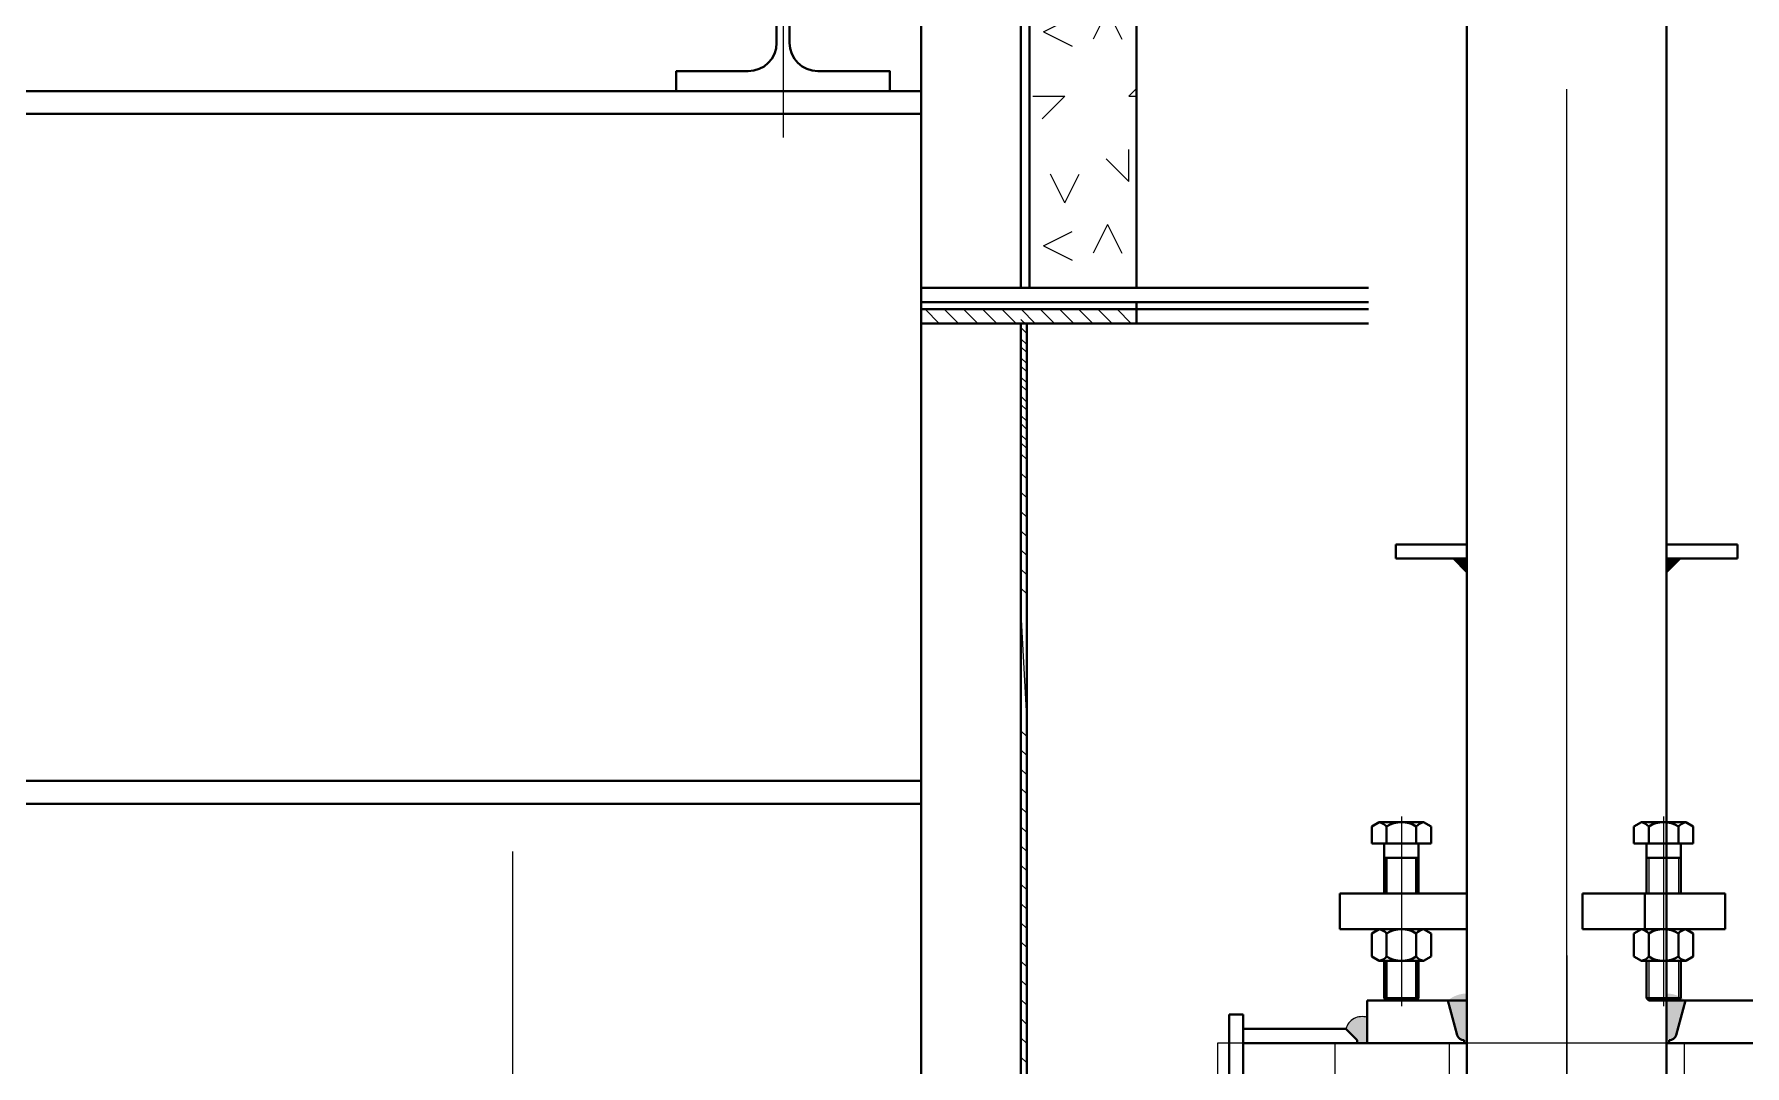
# Model space of a CAD drawing. Header units: millimetres. Extents: x 52110 to 400893, y -153728 to 31997.
# Drawn here: x 180162 to 181362, y -21680 to -20956 of the extents above; entities that cross this region are included whole.
import ezdxf

# ---------------------------------------------------------------- set-up
doc = ezdxf.new("R2010")
doc.units = ezdxf.units.MM
doc.header["$LTSCALE"] = 500
for name, pattern in [('CENTER', [2, 1.25, -0.25, 0.25, -0.25]), ('DASHED', [0.75, 0.5, -0.25]), ('DASHED2', [0.375, 0.25, -0.125]), ('HIDDEN', [0.375, 0.25, -0.125]), ('PHANTOM2', [1.25, 0.625, -0.125, 0.125, -0.125, 0.125, -0.125])]:
    doc.linetypes.add(name, pattern=pattern)
for name, color, linetype, lineweight in [('2D', 4, 'PHANTOM2', 20), ('POU', 4, 'Continuous', 20), ('SHI', 7, 'Continuous', 40), ('WEN', 3, 'Continuous', 20), ('XI', 2, 'Continuous', 20), ('XU', 6, 'DASHED2', 20), ('ZHONG', 1, 'CENTER', 20)]:
    doc.layers.add(name, color=color, linetype=linetype, lineweight=lineweight)
doc.layers.add('HAN', color=9, linetype='Continuous')

# ---------------------------------------------------------------- blocks, each defined once
blk = doc.blocks.new('sl')
at = {"layer": 'WEN'}
for points in [[(226813.7216562965, 76452.70173559511), (226823.7216562965, 76442.70173559511), (226823.7216562965, 76452.70173559505)], [(226973.7216562967, 76452.70173559511), (226963.7216562967, 76442.70173559511), (226963.7216562967, 76452.70173559505)], [(226810.3824579767, 76142.70173559953), (226816.8920411732, 76118.40764037402, 0.3394542588641972), (226821.7216703047, 76114.70173559953), (226821.7216703047, 76112.70173559959), (226823.7216703047, 76112.70173559959), (226823.7216703046, 76147.5891139917, 0.169566396676881)], [(226977.0608826329, 76142.70173559953), (226970.5512994364, 76118.40764037402, -0.3394542588641972), (226965.721670305, 76114.70173559953), (226965.7216703049, 76112.70173559959), (226963.721670305, 76112.70173559959), (226963.721670305, 76147.5891139917, -0.169566396676881)], [(226753.7216703039, 76130.75664217309, 0.4257764996662449), (226738.7216703039, 76122.70173639669), (226746.7216703039, 76114.70173639669), (226746.7216703039, 76112.70173639675), (226753.7216703039, 76112.70173639675)]]:
    blk.add_hatch(color=256, dxfattribs=at).paths.add_polyline_path(points)
at = {"layer": 'HAN'}
for p, q in [((226951.3216843131, 76242.7017518262), (226951.321684313, 76217.70175182626)), ((226972.1216843131, 76242.7017518262), (226972.1216843131, 76217.70175182626)), ((226951.321684313, 76170.40175182621), (226951.3216843131, 76142.7017518262)), ((226972.1216843131, 76170.40175182621), (226972.1216843131, 76142.7017518262))]:
    blk.add_line(p, q, dxfattribs=at)
at = {"layer": 'SHI'}
for p, q in [((226823.721670305, 79215.5796435598), (226823.7216703049, 76192.70175182632)), ((226963.7216703049, 79215.57964355974), (226963.7216703049, 76217.70175182637)), ((226773.7216562965, 76462.70173559505), (226823.7216562965, 76462.70173559511)), ((226773.7216562965, 76452.70173559505), (226773.7216562965, 76462.70173559505)), ((227013.7216562966, 76462.70173559517), (226963.7216562966, 76462.70173559511)), ((227013.7216562966, 76452.70173559511), (227013.7216562966, 76462.70173559511)), ((226773.7216562965, 76452.70173559505), (226823.7216562965, 76452.70173559511)), ((227013.7216562966, 76452.70173559511), (226963.7216562966, 76452.70173559511)), ((226762.1332130369, 76267.70175182614), (226756.9370606141, 76264.70175182614)), ((226756.9370606141, 76264.70175182614), (226756.9370606141, 76252.70175182614)), ((226793.3101275731, 76267.70175182614), (226762.1332130369, 76267.70175182614)), ((226767.3293654596, 76264.70175182614), (226767.3293654596, 76252.70175182614)), ((226788.1139751504, 76264.70175182614), (226788.1139751504, 76252.70175182614)), ((226793.3101275731, 76267.70175182614), (226798.5062799958, 76264.70175182614)), ((226798.5062799958, 76264.70175182614), (226798.5062799958, 76252.70175182614)), ((226946.133227045, 76267.7017518262), (226940.9370746223, 76264.7017518262)), ((226940.9370746223, 76264.7017518262), (226940.9370746223, 76252.7017518262)), ((226946.133227045, 76267.7017518262), (226977.3101415812, 76267.7017518262)), ((226951.3293794677, 76264.7017518262), (226951.3293794677, 76252.7017518262)), ((226972.1139891585, 76264.7017518262), (226972.1139891585, 76252.7017518262)), ((226977.3101415812, 76267.7017518262), (226982.5062940039, 76264.7017518262)), ((226982.5062940039, 76264.7017518262), (226982.5062940039, 76252.7017518262)), ((226798.5062799958, 76252.70175182614), (226756.9370606141, 76252.70175182614)), ((226765.721670305, 76252.70175182614), (226765.721670305, 76217.70175182614)), ((226789.721670305, 76252.70175182614), (226789.721670305, 76217.70175182614)), ((226940.9370746223, 76252.7017518262), (226982.5062940039, 76252.7017518262)), ((226949.7216843131, 76252.7017518262), (226949.7216843131, 76217.7017518262)), ((226973.7216843131, 76252.7017518262), (226973.7216843131, 76217.7017518262)), ((226789.721670305, 76242.70175182614), (226765.721670305, 76242.70175182614)), ((226767.321670305, 76242.70175182614), (226767.321670305, 76217.7017518262)), ((226788.121670305, 76242.70175182614), (226788.121670305, 76217.7017518262)), ((226949.7216843131, 76242.7017518262), (226973.7216843131, 76242.7017518262)), ((226734.575844682, 76192.70175182614), (226734.575844682, 76217.70175182614)), ((226823.7216703049, 76217.70175182614), (226734.575844682, 76217.70175182614)), ((226823.7216703049, 76217.70175182614), (226823.7216703048, 76112.70173559953)), ((226904.8525729845, 76217.7017518262), (227004.867509936, 76217.7017518262)), ((226904.8525729846, 76192.7017518262), (226904.8525729846, 76217.7017518262)), ((226948.57585869, 76192.7017518262), (226948.57585869, 76217.7017518262)), ((226963.7216843131, 76217.7017518262), (226963.7216843132, 74796.70173559953)), ((227004.867509936, 76192.7017518262), (227004.867509936, 76217.7017518262)), ((226823.7216703049, 76192.70175182614), (226734.575844682, 76192.70175182614)), ((226762.1332130369, 76192.70175182614), (226756.9370606141, 76189.70175182614)), ((226756.9370606141, 76189.70175182614), (226756.9370606141, 76173.40175182615)), ((226793.3101275731, 76192.70175182614), (226762.1332130369, 76192.70175182614)), ((226767.3293654596, 76189.70175182614), (226767.3293654596, 76173.40175182615)), ((226788.1139751504, 76189.70175182614), (226788.1139751504, 76173.40175182615)), ((226793.3101275731, 76192.70175182614), (226798.5062799958, 76189.70175182614)), ((226798.5062799958, 76189.70175182614), (226798.5062799958, 76173.40175182615)), ((226823.7216843131, 76192.70175182614), (226823.7216843131, 76112.70173559953)), ((226904.8525729845, 76192.7017518262), (227004.867509936, 76192.7017518262)), ((226946.133227045, 76192.7017518262), (226940.9370746223, 76189.7017518262)), ((226940.9370746223, 76189.7017518262), (226940.9370746223, 76173.40175182621)), ((226946.133227045, 76192.7017518262), (226977.3101415812, 76192.7017518262)), ((226951.3293794677, 76189.7017518262), (226951.3293794677, 76173.40175182621)), ((226972.1139891585, 76189.7017518262), (226972.1139891585, 76173.40175182621)), ((226977.3101415812, 76192.7017518262), (226982.5062940039, 76189.7017518262)), ((226982.5062940039, 76189.7017518262), (226982.5062940039, 76173.40175182621)), ((226762.1332130369, 76170.40175182615), (226756.9370606141, 76173.40175182615)), ((226793.3101275731, 76170.40175182615), (226762.1332130369, 76170.40175182615)), ((226765.721670305, 76170.40175182615), (226765.721670305, 76144.30175182618)), ((226767.321670305, 76170.40175182615), (226767.321670305, 76142.70175182614)), ((226788.121670305, 76170.40175182615), (226788.121670305, 76142.70175182614)), ((226789.721670305, 76170.40175182615), (226789.721670305, 76144.30175182618)), ((226793.3101275731, 76170.40175182615), (226798.5062799958, 76173.40175182615)), ((226946.133227045, 76170.40175182621), (226940.9370746223, 76173.40175182621)), ((226946.133227045, 76170.40175182621), (226977.3101415812, 76170.40175182621)), ((226949.7216843131, 76170.40175182621), (226949.7216843131, 76144.30175182623)), ((226973.7216843131, 76170.40175182621), (226973.7216843131, 76144.30175182623)), ((226977.3101415812, 76170.40175182621), (226982.5062940039, 76173.40175182621)), ((226753.7216703039, 76112.7017267518), (226753.7216703039, 76142.70173559953)), ((226767.321670305, 76142.70175182614), (226765.721670305, 76144.30175182618)), ((226765.721670305, 76144.30175182618), (226789.721670305, 76144.30175182618)), ((226788.121670305, 76142.70175182614), (226767.321670305, 76142.70175182614)), ((226789.721670305, 76144.30175182618), (226788.121670305, 76142.70175182614)), ((226816.8920411733, 76118.40764037396), (226810.3824579768, 76142.70173559948)), ((226816.8920411733, 76118.40764037413), (226810.3824579768, 76142.70173559965)), ((226973.7216843131, 76144.30175182623), (226949.7216843131, 76144.30175182623)), ((226949.7216843131, 76144.30175182623), (226951.3216843131, 76142.7017518262)), ((226951.3216843131, 76142.7017518262), (226972.1216843131, 76142.7017518262)), ((226963.7216703048, 76142.70173574942), (226977.0608826328, 76142.70173559948)), ((226963.7216843131, 76142.70173574942), (226977.0608966411, 76142.70173559948)), ((226970.5512994363, 76118.40764037396), (226977.0608826328, 76142.70173559948)), ((226970.5512994363, 76118.40764037413), (226977.0608826328, 76142.70173559965)), ((226972.1216843131, 76142.7017518262), (226973.7216843131, 76144.30175182623)), ((226656.7216703045, 76132.70173559948), (226656.7216703045, 75912.70173559948)), ((226656.7216703045, 76132.70173559948), (226666.7216703045, 76132.70173559948)), ((226666.7216703045, 76132.70173559948), (226666.7216703045, 75912.70173559948)), ((226666.7216703045, 76122.70173559948), (226738.7216703048, 76122.70173559948)), ((226738.7216703048, 76122.70173640332), (226746.7216703048, 76114.70173640332)), ((226666.7216703045, 76112.70173559948), (226746.7216703048, 76112.70173559948)), ((226733.7216703039, 76112.70173559953), (226823.7216703047, 76112.70173559959)), ((226746.7216703048, 76112.70173640332), (226746.7216703048, 76114.70173640332)), ((226821.7216703048, 76112.70173559948), (226821.7216703048, 76114.70173559948)), ((226821.7216703047, 76112.70173559965), (226821.7216703047, 76114.70173559965)), ((226823.7216843131, 76112.70173559953), (226823.7216843132, 74796.70173559948)), ((226963.7216703049, 76112.70173559953), (227053.7216703039, 76112.70173559953)), ((226965.7216703048, 76112.70173559948), (226965.7216703048, 76114.70173559948)), ((226965.7216703049, 76112.70173559965), (226965.7216703049, 76114.70173559965))]:
    blk.add_line(p, q, dxfattribs=at)
at = {"layer": 'SHI', "linetype": 'Continuous'}
for p, q in [((226753.7216703039, 76142.70173559953), (226823.7216703049, 76142.70173559953)), ((226963.7216703048, 76142.70173559953), (227033.7216703039, 76142.70173559953))]:
    blk.add_line(p, q, dxfattribs=at)
at = {"layer": 'SHI'}
for centre, radius, start, end in [((226760.1007906658, 76258.18149301717), 9.734786514645075, 42.05082845071029, 77.94917155106174), ((226777.721670305, 76248.2017518262), 19.50000000000048, 57.79577249309116, 122.2042275069088), ((226795.3425499442, 76258.18149301717), 9.734786514645075, 102.0508284489383, 137.9491715492897), ((226944.1008046739, 76258.18149301717), 9.734786514645075, 42.05082845071029, 77.94917154765042), ((226961.7216843131, 76248.2017518262), 19.50000000000048, 57.79577249703015, 122.2042275029698), ((226979.3425639522, 76258.18149301717), 9.734786514645075, 102.0508284523496, 137.9491715492897), ((226760.1007906658, 76183.18149301717), 9.734786514645075, 42.05082845071029, 77.94917155106174), ((226777.721670305, 76173.2017518262), 19.50000000000048, 57.79577249309116, 122.2042275069088), ((226795.3425499442, 76183.18149301717), 9.734786514645075, 102.0508284489383, 137.9491715492897), ((226944.1008046739, 76183.18149301717), 9.734786514645075, 42.05082845071029, 77.94917154765042), ((226961.7216843131, 76173.2017518262), 19.50000000000048, 57.79577249703015, 122.2042275029698), ((226979.3425639522, 76183.18149301717), 9.734786514645075, 102.0508284523496, 137.9491715492897), ((226760.1007906658, 76179.92201063524), 9.734786514645075, 282.0508284489383, 317.9491715492897), ((226777.721670305, 76189.90175182621), 19.50000000000048, 237.7957724930912, 302.2042275069088), ((226795.3425499442, 76179.92201063524), 9.734786514645075, 222.0508284507103, 257.9491715510618), ((226944.1008046739, 76179.92201063524), 9.734786514645075, 282.0508284523495, 317.9491715492897), ((226961.7216843131, 76189.90175182621), 19.50000000000048, 237.7957724970302, 302.2042275029698), ((226979.3425639522, 76179.92201063524), 9.734786514645075, 222.0508284507103, 257.9491715476505), ((226821.7216703048, 76119.70173559953), 5, 194.9999999993653, 270), ((226821.7216703047, 76119.70173559971), 5, 194.9999999993653, 270), ((226965.7216703048, 76119.70173559953), 5, 270, 345.0000000006347), ((226965.7216703049, 76119.70173559971), 5, 270, 345.0000000006347)]:
    blk.add_arc(centre, radius, start, end, dxfattribs=at)
at = {"layer": 'WEN'}
for p, q in [((226823.7216562965, 76442.70173559511), (226813.7216562965, 76452.70173559511)), ((226963.7216562967, 76442.70173559511), (226973.7216562967, 76452.70173559511))]:
    blk.add_line(p, q, dxfattribs=at)
blk.add_arc((226750.093811634, 76119.51841344677), 11.80928208802642, 72.10918905021619, 164.3618491817514, dxfattribs=at)
at = {"layer": 'ZHONG', "color": 1}
blk.add_line((226893.7216843132, 74157.09214290424), (226893.7216843131, 79539.70173559937), dxfattribs=at)
at = {"layer": 'ZHONG'}
for p, q in [((226893.7216843131, 75106.80599371796), (226893.7216843131, 79482.70173559779)), ((226777.721670305, 76271.70175182614), (226777.721670305, 76138.70175182614)), ((226961.7216843131, 76271.7017518262), (226961.7216843131, 76138.7017518262))]:
    blk.add_line(p, q, dxfattribs=at)
at = {"layer": 'ZHONG', "linetype": 'CENTER'}
blk.add_line((226893.7216843133, 74728.41980021707), (226893.7216843133, 76301.80563320742), dxfattribs=at)
blk = doc.blocks.new('zl')
at = {"layer": 'SHI'}
blk.add_lwpolyline([(165192.4527637831, 60829.4636644101), (165267.4527637831, 60829.4636644101), (165267.4527637831, 60843.4636644101), (165216.9527637831, 60843.4636644101, -0.4142135623730958), (165196.9527637831, 60863.4636644101), (165196.9527637831, 61245.4636644101, -0.4142135623730958), (165216.9527637831, 61265.4636644101), (165267.4527637831, 61265.4636644101), (165267.4527637831, 61279.4636644101), (165192.4527637831, 61279.4636644101), (165117.4527637831, 61279.4636644101), (165117.4527637831, 61265.4636644101), (165167.9527637831, 61265.4636644101, -0.4142135623730952), (165187.9527637831, 61245.4636644101), (165187.9527637831, 60863.4636644101, -0.4142135623730958), (165167.9527637831, 60843.4636644101), (165117.4527637831, 60843.4636644101), (165117.4527637831, 60829.4636644101)], format="xyb", close=True, dxfattribs=at)
at = {"layer": 'ZHONG'}
blk.add_line((165192.4527637831, 61311.44794256568), (165192.4527637831, 60797.03291673838), dxfattribs=at)
blk = doc.blocks.new('o1')
at = {"layer": 'POU'}
h = blk.add_hatch(dxfattribs=at)
h.set_pattern_fill('GEOL6', color=256, scale=150, style=0, pattern_type=2)
h.set_pattern_definition([(0, (30, 0), (150, 150), [22.5, -60, 22.5, -45]), (0, (82.5, 15), (150, 150), [22.5, -127.5]), (90, (90, 60), (-150, 150), [22.5, -30, 22.5, -75]), (90, (30, 90), (-150, 150), [22.5, -127.5]), (45, (90, 60), (1.665334536937735e-14, 150.0000000028537), [22.5, -104.77922061, 22.5, -62.35281373500001]), (135, (105, 15), (-150.0000000028537, 1.665334536937735e-14), [22.5, -83.56601718, 22.5, -83.56601718]), (225, (90, 135), (-3.33066907387547e-14, -150.0000000028537), [22.5, -189.6320343]), (225, (135, 0), (-3.33066907387547e-14, -150.0000000028537), [22.5, -189.6320343]), (26.5650512, (120, 45), (150.0000000000141, 6.000967223140918e-08), [22.5, -312.91019655]), (63.43494880000001, (135, 75), (6.000967223140918e-08, 150.0000000000141), [22.5, -312.91019655]), (116.5650512, (135, 75), (-6.000972219144529e-08, 150.0000000000141), [22.5, -312.91019655]), (153.4349488, (60, 60), (-150.0000000000141, 6.000968888475455e-08), [22.5, -312.91019655]), (206.5650512, (60, 60), (-150.0000000000141, -6.000964725139113e-08), [22.5, -312.91019655]), (243.4349488, (15, 60), (-6.000963059804576e-08, -150.0000000000141), [22.5, -312.91019655]), (296.5650512, (15, 60), (6.000970553809992e-08, -150.0000000000141), [22.5, -312.91019655]), (333.4349488, (120, 45), (150.0000000000141, -6.00097721514814e-08), [22.5, -312.91019655])])
h.paths.add_polyline_path([(174242.5020149304, 69262.95760646253), (174082.5020149304, 69262.95760646253), (174082.5020149304, 68980.9506276939), (174167.502223841, 68980.95062769392), (174167.502223841, 68380.95062769204), (174242.5020149304, 68380.95062769203)])
h.paths.add_polyline_path([(175306.5020149304, 69262.95760646253), (175146.5020149304, 69262.95760646253), (175146.5020149304, 68380.95062769206), (175221.5018060198, 68380.95062769204), (175221.5018060197, 68980.9506276939), (175306.5020149304, 68980.9506276939)])
at = {"layer": 'SHI'}
for p, q in [((174242.5020149304, 69586.95760646215), (174242.5020149304, 68382.95062769207)), ((174161.5022238409, 68382.95062769206), (174161.502223841, 68980.95760646243)), ((174167.502223841, 68382.95062769206), (174167.502223841, 68980.95760646243)), ((174091.502223841, 68372.95062769206), (174091.5022238409, 68970.95062769206)), ((174091.502223841, 68382.95062769204), (174405.5020149307, 68382.95062769206)), ((174091.502223841, 68372.95062769204), (174405.5020149307, 68372.95062769206))]:
    blk.add_line(p, q, dxfattribs=at)
blk.add_blockref('zl', (8802.04946005781, 7691.486963281961), dxfattribs=at)
blk = doc.blocks.new('WAJ-24')
at = {"layer": 'SHI'}
for p, q in [((-42.15502645718584, -18.46354104485425), (-42.15502645718584, -22.46354104485431)), ((-42.15502645718584, -18.46354104485431), (1.844973542814387, -18.46354104485437)), ((-42.15502645718584, -22.46354104485431), (1.844973542814387, -22.46354104485431)), ((1.844973542814387, -18.46354104485425), (1.844973542814387, -22.46354104485431))]:
    blk.add_line(p, q, dxfattribs=at)
at = {"layer": 'ZHONG'}
blk.add_line((-20.15502645718561, -14.46354104485437), (-20.15502645718561, -26.46354104485425), dxfattribs=at)
blk = doc.blocks.new('梁双')
at = {"layer": '2D', "linetype": 'Continuous'}
for p, q in [((518497.2770429184, 489723.6614387977), (518497.2770429184, 489693.6614387977)), ((518987.2770429184, 489723.6614387977), (518497.2770429184, 489723.6614387977)), ((518987.2770429184, 489723.6614387977), (518987.2770429184, 489693.6614387977)), ((518987.2770429184, 489693.6614387978), (518497.2770429184, 489693.6614387977)), ((518550.2770429184, 489693.6614387977), (518550.2770429184, 489128.6614387978)), ((518934.2770429184, 489693.6614387977), (518934.2770429184, 489128.6614387978)), ((518742.2770429184, 489128.6614387976), (518422.2770429184, 489128.6614387977)), ((518422.2770429184, 489128.6614387978), (518422.2770429184, 489108.6614387978)), ((518550.2770429184, 489128.6614387978), (518550.2770429184, 488608.6614387977)), ((519061.2770429184, 489128.6614387978), (518742.2770429184, 489128.6614387976)), ((518934.2770429184, 489128.6614387978), (518934.2770429184, 488608.6614387977)), ((519061.2770429184, 489128.6614387978), (519061.2770429184, 489108.6614387978)), ((518342.2770824232, 489108.6614387977), (518342.2770824232, 489108.6614387977)), ((518342.2770824232, 489092.6614387977), (518342.2770824232, 489108.6614387977)), ((518342.2770824232, 489108.6614387977), (518742.2770429184, 489108.6614387977)), ((518342.2770824232, 489108.6614387977), (518542.2770824232, 489108.6614387977)), ((518542.2770824232, 489108.6614387977), (518542.2770824232, 489092.6614387977)), ((518542.2770824232, 489108.6614387977), (518547.2770429184, 489108.6614387977)), ((518742.2770429184, 489108.6614387978), (519142.2770824232, 489108.6614387977)), ((518937.2771219279, 489108.6614387977), (518942.2770824232, 489108.6614387977)), ((518942.2770824232, 489108.6614387977), (519142.2770824232, 489108.6614387977)), ((518942.2770824232, 489108.6614387977), (518942.2770824232, 489108.6614387977)), ((518942.2770824232, 489092.6614387977), (518942.2770824232, 489108.6614387977)), ((519142.2770824232, 489108.6614387977), (519142.2770824232, 489092.6614387977)), ((518342.2770824232, 489092.6614387977), (518417.2770824232, 489092.6614387977)), ((518342.2770824231, 489092.6614387978), (518418.3461824231, 489092.6614387978)), ((518550.2770429184, 489092.6614387977), (518466.2770824232, 489092.6614387977)), ((518934.2770429184, 489092.6614387977), (519016.2770824232, 489092.6614387977)), ((519142.2770824232, 489092.6614387977), (519067.2770824232, 489092.6614387977)), ((519142.2770824232, 489092.6614387977), (519068.3461824231, 489092.6614387978)), ((518436.2770824232, 489072.6614387977), (518436.2770824232, 488644.6614387977)), ((518446.2770824232, 489072.6614387977), (518446.2770824232, 488644.6614387977)), ((519036.2770824232, 489072.6614387977), (519036.2770824232, 488644.6614387977)), ((519046.2770824232, 489072.6614387977), (519046.2770824232, 488644.6614387977)), ((518342.2770824232, 488608.6614387977), (518342.2770824232, 488624.6614387977)), ((518342.2770824232, 488624.6614387977), (518417.2770824232, 488624.6614387977)), ((518342.2770824231, 488624.6614387977), (518418.3461824231, 488624.6614387978)), ((518466.2770824232, 488624.6614387977), (518550.2770429184, 488624.6614387977)), ((518542.2770824232, 488624.6614387977), (518542.2770824232, 488608.6614387977)), ((518934.2770429184, 488624.6614387977), (519016.2770824232, 488624.6614387977)), ((518942.2770824232, 488608.6614387977), (518942.2770824232, 488624.6614387977)), ((519067.2770824232, 488624.6614387977), (519142.2770824232, 488624.6614387977)), ((519068.3461824231, 488624.6614387978), (519142.2770824232, 488624.6614387977)), ((519142.2770824232, 488624.6614387977), (519142.2770824232, 488608.6614387977)), ((518342.2770824232, 488608.6614387977), (518542.2770824232, 488608.6614387977)), ((518342.2770824231, 488608.6614387977), (518742.2770429184, 488608.6614387977)), ((518347.2770429184, 488608.6614387977), (518347.2770429184, 488598.6614387977)), ((518742.2770429184, 488608.6614387977), (519142.2770824219, 488608.6614387977)), ((518937.2770429184, 488608.6614387977), (518942.2770824232, 488608.6614387977)), ((518965.3461824231, 488608.6614387977), (519142.2770824232, 488608.6614387977)), ((519137.2770429184, 488608.6614387977), (519137.2770429184, 488598.6614387977)), ((519142.2770824232, 488608.6614387977), (519142.2770824232, 488608.6614387977)), ((518342.2770429184, 488598.6614387977), (518342.2770429184, 488588.6614387977)), ((518342.2770824231, 488598.6614387977), (519142.2770824219, 488598.6614387977)), ((519142.2770429184, 488598.6614387977), (519142.2770429184, 488588.6614387977)), ((519142.2770824219, 488588.6614387977), (518342.2770824231, 488588.6614387977))]:
    blk.add_line(p, q, dxfattribs=at)
at = {"layer": '2D'}
for p, q in [((518342.2770824232, 489092.6614387977), (518342.2770824231, 488624.6614387977)), ((519142.2770824232, 489092.6614387977), (519142.277082422, 488624.6614387977)), ((518370.0850718023, 488662.4226434327), (518364.8889193797, 488659.4226434327)), ((518401.2619863387, 488662.4226434327), (518370.0850718023, 488662.4226434327)), ((518375.2735290705, 488672.70468159), (518373.6735290705, 488671.10468159)), ((518373.6735290705, 488671.10468159), (518397.6735290705, 488671.10468159)), ((518373.6735290705, 488662.4226434327), (518373.6735290705, 488671.10468159)), ((518396.0735290705, 488672.70468159), (518375.2735290705, 488672.70468159)), ((518375.2735290705, 488662.4226434327), (518375.2735290705, 488672.70468159)), ((518397.6735290705, 488671.10468159), (518396.0735290705, 488672.70468159)), ((518396.0735290705, 488662.4226434327), (518396.0735290705, 488672.70468159)), ((518397.6735290705, 488662.4226434327), (518397.6735290705, 488671.10468159)), ((518401.2619863387, 488662.4226434327), (518406.4581387613, 488659.4226434327)), ((518490.0850718026, 488662.4226434327), (518484.88891938, 488659.4226434327)), ((518490.0850718026, 488662.4226434327), (518521.261986339, 488662.4226434327)), ((518493.6735290708, 488671.10468159), (518495.2735290708, 488672.70468159)), ((518493.6735290708, 488662.4226434327), (518493.6735290708, 488671.10468159)), ((518517.6735290708, 488671.10468159), (518493.6735290708, 488671.10468159)), ((518495.2735290708, 488662.4226434327), (518495.2735290708, 488672.70468159)), ((518495.2735290708, 488672.70468159), (518516.0735290708, 488672.70468159)), ((518516.0735290708, 488662.4226434327), (518516.0735290708, 488672.70468159)), ((518516.0735290708, 488672.70468159), (518517.6735290708, 488671.10468159)), ((518517.6735290708, 488662.4226434327), (518517.6735290708, 488671.10468159)), ((518521.261986339, 488662.4226434327), (518526.4581387616, 488659.4226434327)), ((518970.1541718023, 488662.4226434327), (518964.9580193797, 488659.4226434327)), ((519001.3310863387, 488662.4226434327), (518970.1541718023, 488662.4226434327)), ((518975.3426290705, 488672.70468159), (518973.7426290705, 488671.10468159)), ((518973.7426290705, 488671.10468159), (518997.7426290705, 488671.10468159)), ((518973.7426290705, 488662.4226434327), (518973.7426290705, 488671.10468159)), ((518996.1426290705, 488672.70468159), (518975.3426290705, 488672.70468159)), ((518975.3426290705, 488662.4226434327), (518975.3426290705, 488672.70468159)), ((518997.7426290705, 488671.10468159), (518996.1426290705, 488672.70468159)), ((518996.1426290705, 488662.4226434327), (518996.1426290705, 488672.70468159)), ((518997.7426290705, 488662.4226434327), (518997.7426290705, 488671.10468159)), ((519001.3310863387, 488662.4226434327), (519006.5272387612, 488659.4226434327)), ((519090.1541718026, 488662.4226434327), (519084.95801938, 488659.4226434327)), ((519090.1541718026, 488662.4226434327), (519121.331086339, 488662.4226434327)), ((519093.7426290708, 488671.10468159), (519095.3426290707, 488672.70468159)), ((519093.7426290708, 488662.4226434327), (519093.7426290708, 488671.10468159)), ((519117.7426290708, 488671.10468159), (519093.7426290708, 488671.10468159)), ((519095.3426290707, 488662.4226434327), (519095.3426290707, 488672.70468159)), ((519095.3426290707, 488672.70468159), (519116.1426290708, 488672.70468159)), ((519116.1426290708, 488662.4226434327), (519116.1426290708, 488672.70468159)), ((519116.1426290708, 488672.70468159), (519117.7426290708, 488671.10468159)), ((519117.7426290708, 488662.4226434327), (519117.7426290708, 488671.10468159)), ((519121.331086339, 488662.4226434327), (519126.5272387615, 488659.4226434327)), ((518364.8889193797, 488659.4226434327), (518364.8889193797, 488653.6210270809)), ((518370.0850718024, 488650.6210270809), (518364.8889193798, 488653.6210270809)), ((518370.0850718023, 488650.4614387977), (518364.8889193797, 488647.4614387977)), ((518401.2619863388, 488650.6210270808), (518370.0850718024, 488650.6210270809)), ((518375.2812242251, 488659.4226434327), (518375.2812242252, 488653.4614387979)), ((518396.0658339159, 488659.4226434327), (518396.0658339159, 488653.4614387978)), ((518401.2619863388, 488650.6210270808), (518406.4581387613, 488653.6210270808)), ((518401.2619863387, 488650.4614387977), (518406.4581387613, 488647.4614387977)), ((518406.4581387613, 488659.4226434327), (518406.4581387613, 488653.6210270808)), ((518484.88891938, 488659.4226434327), (518484.88891938, 488653.6210270808)), ((518490.0850718025, 488650.6210270808), (518484.88891938, 488653.6210270808)), ((518490.0850718026, 488650.4614387977), (518484.88891938, 488647.4614387977)), ((518490.0850718025, 488650.6210270808), (518521.2619863389, 488650.6210270809)), ((518495.2812242254, 488659.4226434327), (518495.2812242254, 488653.4614387978)), ((518516.0658339162, 488659.4226434327), (518516.0658339161, 488653.4614387979)), ((518521.2619863389, 488650.6210270809), (518526.4581387615, 488653.6210270809)), ((518521.261986339, 488650.4614387977), (518526.4581387616, 488647.4614387977)), ((518526.4581387616, 488659.4226434327), (518526.4581387616, 488653.6210270809)), ((518964.9580193797, 488659.4226434327), (518964.9580193797, 488653.6210270809)), ((518970.1541718023, 488650.6210270809), (518964.9580193798, 488653.6210270809)), ((518970.1541718023, 488650.4614387977), (518964.9580193797, 488647.4614387977)), ((519001.3310863387, 488650.6210270808), (518970.1541718023, 488650.6210270809)), ((518975.3503242251, 488659.4226434327), (518975.3503242251, 488653.4614387979)), ((518996.1349339159, 488659.4226434327), (518996.1349339159, 488653.4614387978)), ((519001.3310863387, 488650.6210270808), (519006.5272387613, 488653.6210270808)), ((519001.3310863387, 488650.4614387977), (519006.5272387612, 488647.4614387977)), ((519006.5272387612, 488659.4226434327), (519006.5272387613, 488653.6210270808)), ((519084.95801938, 488659.4226434327), (519084.9580193799, 488653.6210270808)), ((519090.1541718025, 488650.6210270808), (519084.9580193799, 488653.6210270808)), ((519090.1541718026, 488650.4614387977), (519084.95801938, 488647.4614387977)), ((519090.1541718025, 488650.6210270808), (519121.3310863389, 488650.6210270809)), ((519095.3503242254, 488659.4226434327), (519095.3503242254, 488653.4614387978)), ((519116.1349339162, 488659.4226434327), (519116.1349339161, 488653.4614387979)), ((519121.3310863389, 488650.6210270809), (519126.5272387615, 488653.6210270809)), ((519121.331086339, 488650.4614387977), (519126.5272387615, 488647.4614387977)), ((519126.5272387615, 488659.4226434327), (519126.5272387615, 488653.6210270809)), ((518364.8889193797, 488647.4614387977), (518364.8889193797, 488631.6614387977)), ((518375.2812242251, 488647.4614387977), (518375.2812242251, 488631.6614387978)), ((518396.0658339159, 488647.4614387977), (518396.0658339159, 488631.6614387977)), ((518406.4581387613, 488647.4614387977), (518406.4581387613, 488631.6614387977)), ((518484.88891938, 488647.4614387977), (518484.88891938, 488631.6614387977)), ((518495.2812242254, 488647.4614387977), (518495.2812242254, 488631.6614387977)), ((518516.0658339162, 488647.4614387977), (518516.0658339162, 488631.6614387978)), ((518526.4581387616, 488647.4614387977), (518526.4581387616, 488631.6614387978)), ((518964.9580193797, 488647.4614387977), (518964.9580193797, 488631.6614387977)), ((518975.3503242251, 488647.4614387977), (518975.3503242251, 488631.6614387978)), ((518996.1349339159, 488647.4614387977), (518996.1349339159, 488631.6614387977)), ((519006.5272387612, 488647.4614387977), (519006.5272387612, 488631.6614387977)), ((519084.95801938, 488647.4614387977), (519084.95801938, 488631.6614387977)), ((519095.3503242254, 488647.4614387977), (519095.3503242254, 488631.6614387977)), ((519116.1349339162, 488647.4614387977), (519116.1349339162, 488631.6614387978)), ((519126.5272387615, 488647.4614387977), (519126.5272387615, 488631.6614387978)), ((518370.0850718023, 488628.6614387978), (518364.8889193797, 488631.6614387977)), ((518401.2619863387, 488628.6614387977), (518370.0850718023, 488628.6614387978)), ((518401.2619863387, 488628.6614387977), (518406.4581387613, 488631.6614387977)), ((518490.0850718026, 488628.6614387977), (518484.88891938, 488631.6614387977)), ((518490.0850718026, 488628.6614387977), (518521.261986339, 488628.6614387978)), ((518521.261986339, 488628.6614387978), (518526.4581387616, 488631.6614387978)), ((518970.1541718023, 488628.6614387978), (518964.9580193797, 488631.6614387977)), ((519001.3310863387, 488628.6614387977), (518970.1541718023, 488628.6614387978)), ((519001.3310863387, 488628.6614387977), (519006.5272387612, 488631.6614387977)), ((519090.1541718026, 488628.6614387977), (519084.95801938, 488631.6614387977)), ((519090.1541718026, 488628.6614387977), (519121.331086339, 488628.6614387978)), ((519121.331086339, 488628.6614387978), (519126.5272387615, 488631.6614387978)), ((518363.7834208779, 488551.6614387975), (518363.7834208779, 488563.6614387975)), ((518363.7834208779, 488563.6614387975), (518405.3526402596, 488563.6614387975)), ((518374.1757257234, 488551.6614387975), (518374.1757257234, 488563.6614387975)), ((518394.9603354142, 488551.6614387975), (518394.9603354142, 488563.6614387975)), ((518405.3526402596, 488551.6614387975), (518405.3526402596, 488563.6614387975)), ((518525.35264026, 488563.6614387975), (518483.7834208783, 488563.6614387975)), ((518483.7834208783, 488551.6614387975), (518483.7834208783, 488563.6614387975)), ((518494.1757257237, 488551.6614387975), (518494.1757257237, 488563.6614387975)), ((518514.9603354144, 488551.6614387975), (518514.9603354144, 488563.6614387975)), ((518525.35264026, 488551.6614387975), (518525.35264026, 488563.6614387975)), ((518963.8525208779, 488551.6614387975), (518963.8525208779, 488563.6614387975)), ((518963.8525208779, 488563.6614387975), (519005.4217402596, 488563.6614387975)), ((518974.2448257234, 488551.6614387975), (518974.2448257234, 488563.6614387975)), ((518995.0294354142, 488551.6614387975), (518995.0294354142, 488563.6614387975)), ((519005.4217402596, 488551.6614387975), (519005.4217402596, 488563.6614387975)), ((519125.4217402599, 488563.6614387975), (519083.8525208783, 488563.6614387975)), ((519083.8525208783, 488551.6614387975), (519083.8525208783, 488563.6614387975)), ((519094.2448257236, 488551.6614387975), (519094.2448257236, 488563.6614387975)), ((519115.0294354144, 488551.6614387975), (519115.0294354144, 488563.6614387975)), ((519125.4217402599, 488551.6614387975), (519125.4217402599, 488563.6614387975)), ((518368.9795733006, 488548.6614387975), (518363.7834208779, 488551.6614387975)), ((518368.9795733006, 488548.6614387975), (518400.1564878369, 488548.6614387975)), ((518400.1564878369, 488548.6614387975), (518405.3526402596, 488551.6614387975)), ((518488.979573301, 488548.6614387975), (518483.7834208783, 488551.6614387975)), ((518520.1564878373, 488548.6614387975), (518488.979573301, 488548.6614387975)), ((518520.1564878373, 488548.6614387975), (518525.35264026, 488551.6614387975)), ((518969.0486733006, 488548.6614387975), (518963.8525208779, 488551.6614387975)), ((518969.0486733006, 488548.6614387975), (519000.2255878369, 488548.6614387975)), ((519000.2255878369, 488548.6614387975), (519005.4217402596, 488551.6614387975)), ((519089.0486733009, 488548.6614387975), (519083.8525208783, 488551.6614387975)), ((519120.2255878372, 488548.6614387975), (519089.0486733009, 488548.6614387975)), ((519120.2255878372, 488548.6614387975), (519125.4217402599, 488551.6614387975))]:
    blk.add_line(p, q, dxfattribs=at)
at = {"layer": '2D', "linetype": 'Continuous'}
for centre, radius, start, end in [((518417.1273971878, 489073.4942378242), 19.16778544415551, 357.5098378148502, 89.55256075529047), ((518466.2770824232, 489072.6614387978), 20, 90, 180), ((519016.2770824232, 489072.6614387978), 20, 0, 90), ((519067.1336533536, 489071.7870393209), 20.87489222534869, 89.60632395525676, 177.5993139915095), ((518417.1273971878, 488643.8286397714), 19.16778544413688, 270.4474392447449, 2.490162185185203), ((518466.2770824232, 488644.6614387978), 20, 180, 270), ((519016.2770824232, 488644.6614387978), 20, 270, 0), ((519067.1336533536, 488645.5358382747), 20.87489222532923, 182.4006860085803, 270.3936760448331)]:
    blk.add_arc(centre, radius, start, end, dxfattribs=at)
at = {"layer": '2D'}
for centre, radius, start, end in [((518368.0526494313, 488652.9023846237), 9.734786514618387, 42.05082845128422, 77.94917155139832), ((518385.6735290705, 488642.9226434327), 19.50000000000811, 57.7957724931019, 122.2042275068981), ((518403.2944087097, 488652.9023846236), 9.734786514661497, 102.0508284488093, 137.9491715489235), ((518488.0526494316, 488652.9023846236), 9.734786514618387, 42.05082845128422, 77.94917155139832), ((518505.6735290708, 488642.9226434327), 19.50000000000811, 57.7957724931019, 122.2042275068981), ((518523.29440871, 488652.9023846237), 9.734786514661497, 102.0508284488093, 137.9491715489235), ((518968.1217494313, 488652.9023846237), 9.734786514618387, 42.05082845128422, 77.94917155139832), ((518985.7426290705, 488642.9226434327), 19.50000000000811, 57.7957724931019, 122.2042275068981), ((519003.3635087096, 488652.9023846236), 9.734786514661497, 102.0508284488093, 137.9491715489235), ((519088.1217494316, 488652.9023846236), 9.734786514618387, 42.05082845128422, 77.94917155139832), ((519105.7426290708, 488642.9226434327), 19.50000000000811, 57.7957724931019, 122.2042275068981), ((519123.3635087099, 488652.9023846237), 9.734786514661497, 102.0508284488093, 137.9491715489235), ((518368.0526494314, 488660.14128589), 9.734786514661497, 282.0508284488093, 317.9491715489234), ((518368.0526494313, 488640.9411799887), 9.734786514618387, 42.05082845128422, 77.94917155139832), ((518385.6735290706, 488670.1210270808), 19.50000000000811, 237.7957724931019, 302.2042275068981), ((518385.6735290705, 488630.9614387977), 19.50000000000811, 57.7957724931019, 122.2042275068981), ((518403.2944087097, 488660.1412858899), 9.734786514618387, 222.0508284512842, 257.9491715513983), ((518403.2944087097, 488640.9411799886), 9.734786514661497, 102.0508284488093, 137.9491715489235), ((518488.0526494316, 488660.1412858899), 9.734786514661497, 282.0508284488093, 317.9491715489234), ((518488.0526494316, 488640.9411799886), 9.734786514618387, 42.05082845128422, 77.94917155139832), ((518505.6735290707, 488670.1210270808), 19.50000000000811, 237.7957724931019, 302.2042275068981), ((518505.6735290708, 488630.9614387977), 19.50000000000811, 57.7957724931019, 122.2042275068981), ((518523.2944087099, 488660.14128589), 9.734786514618387, 222.0508284512842, 257.9491715513983), ((518523.29440871, 488640.9411799887), 9.734786514661497, 102.0508284488093, 137.9491715489235), ((518968.1217494314, 488660.14128589), 9.734786514661497, 282.0508284488093, 317.9491715489234), ((518968.1217494313, 488640.9411799887), 9.734786514618387, 42.05082845128422, 77.94917155139832), ((518985.7426290705, 488670.1210270808), 19.50000000000811, 237.7957724931019, 302.2042275068981), ((518985.7426290705, 488630.9614387977), 19.50000000000811, 57.7957724931019, 122.2042275068981), ((519003.3635087097, 488660.1412858899), 9.734786514618387, 222.0508284512842, 257.9491715513983), ((519003.3635087096, 488640.9411799886), 9.734786514661497, 102.0508284488093, 137.9491715489235), ((519088.1217494315, 488660.1412858899), 9.734786514661497, 282.0508284488093, 317.9491715489234), ((519088.1217494316, 488640.9411799886), 9.734786514618387, 42.05082845128422, 77.94917155139832), ((519105.7426290707, 488670.1210270808), 19.50000000000811, 237.7957724931019, 302.2042275068981), ((519105.7426290708, 488630.9614387977), 19.50000000000811, 57.7957724931019, 122.2042275068981), ((519123.3635087099, 488660.14128589), 9.734786514618387, 222.0508284512842, 257.9491715513983), ((519123.3635087099, 488640.9411799887), 9.734786514661497, 102.0508284488093, 137.9491715489235), ((518368.0526494313, 488638.1816976069), 9.734786514661497, 282.0508284488093, 317.9491715489234), ((518385.6735290705, 488648.1614387977), 19.50000000000811, 237.7957724931019, 302.2042275068981), ((518403.2944087097, 488638.1816976067), 9.734786514618387, 222.0508284512842, 257.9491715513983), ((518488.0526494316, 488638.1816976067), 9.734786514661497, 282.0508284488093, 317.9491715489234), ((518505.6735290708, 488648.1614387977), 19.50000000000811, 237.7957724931019, 302.2042275068981), ((518523.29440871, 488638.1816976069), 9.734786514618387, 222.0508284512842, 257.9491715513983), ((518968.1217494313, 488638.1816976069), 9.734786514661497, 282.0508284488093, 317.9491715489234), ((518985.7426290705, 488648.1614387977), 19.50000000000811, 237.7957724931019, 302.2042275068981), ((519003.3635087096, 488638.1816976067), 9.734786514618387, 222.0508284512842, 257.9491715513983), ((519088.1217494316, 488638.1816976067), 9.734786514661497, 282.0508284488093, 317.9491715489234), ((519105.7426290708, 488648.1614387977), 19.50000000000811, 237.7957724931019, 302.2042275068981), ((519123.3635087099, 488638.1816976069), 9.734786514618387, 222.0508284512842, 257.9491715513983), ((518366.9471509297, 488558.1816976066), 9.734786514661497, 282.0508284488093, 317.9491715489234), ((518384.5680305688, 488568.1614387975), 19.50000000000811, 237.7957724931019, 302.2042275068981), ((518402.188910208, 488558.1816976066), 9.734786514618387, 222.0508284512842, 257.9491715513983), ((518486.9471509299, 488558.1816976066), 9.734786514661497, 282.0508284488093, 317.9491715489234), ((518504.5680305691, 488568.1614387975), 19.50000000000811, 237.7957724931019, 302.2042275068981), ((518522.1889102082, 488558.1816976066), 9.734786514618387, 222.0508284512842, 257.9491715513983), ((518967.0162509296, 488558.1816976066), 9.734786514661497, 282.0508284488093, 317.9491715489234), ((518984.6371305688, 488568.1614387975), 19.50000000000811, 237.7957724931019, 302.2042275068981), ((519002.258010208, 488558.1816976066), 9.734786514618387, 222.0508284512842, 257.9491715513983), ((519087.0162509299, 488558.1816976066), 9.734786514661497, 282.0508284488093, 317.9491715489234), ((519104.637130569, 488568.1614387975), 19.50000000000811, 237.7957724931019, 302.2042275068981), ((519122.2580102082, 488558.1816976066), 9.734786514618387, 222.0508284512842, 257.9491715513983)]:
    blk.add_arc(centre, radius, start, end, dxfattribs=at)
at = {"layer": 'XU', "linetype": 'DASHED'}
for p, q in [((518579.7770429184, 489693.6614387977), (518579.7770429184, 489723.6614387977)), ((518904.7770429184, 489693.6614387977), (518904.7770429184, 489723.6614387977)), ((518550.2770429184, 488608.6614387977), (518550.2770429184, 488603.6614387977)), ((518934.2770429184, 488608.6614387977), (518934.2770429184, 488603.6614387975))]:
    blk.add_line(p, q, dxfattribs=at)
at = {"layer": 'XU', "linetype": 'DASHED2'}
for p, q in [((518566.2770429185, 489693.6614387977), (518566.2770429184, 488603.6614387977)), ((518918.2770429184, 489693.6614387978), (518918.2770429184, 488603.6614387975))]:
    blk.add_line(p, q, dxfattribs=at)
at = {"layer": 'XU', "linetype": 'HIDDEN'}
blk.add_line((518934.2770429184, 488603.6614387975), (518550.2770429184, 488603.6614387977), dxfattribs=at)
at = {"layer": 'ZHONG', "color": 1, "linetype": 'CENTER'}
for p, q in [((518742.2770429184, 489785.0678225166), (518742.2770429184, 488261.9097027422)), ((518659.7770429184, 489723.6614387977), (518659.7770429184, 488603.6614387976)), ((518824.7770429184, 489723.6614387977), (518824.7770429184, 488603.6614387976))]:
    blk.add_line(p, q, dxfattribs=at)
at = {"layer": 'ZHONG'}
for p, q in [((518442.3461824231, 489173.2511408094), (518442.3461824231, 488551.3822014066)), ((519042.3461824231, 489173.2511408094), (519042.3461824231, 488549.9427134386)), ((518384.5680305688, 488692.8273222081), (518384.5680305688, 488548.6235515652)), ((518504.5680305688, 488692.8273222081), (518504.5680305688, 488548.6235515652)), ((518504.5680305688, 488692.8273222081), (518504.5680305688, 488548.6235515652)), ((518984.6371305687, 488692.8273222081), (518984.6371305687, 488548.6235515652)), ((519104.6371305687, 488692.8273222081), (519104.6371305687, 488548.6235515652)), ((519104.6371305687, 488692.8273222081), (519104.6371305688, 488548.6235515652)), ((518384.5680305687, 488677.5820578735), (518384.5680305687, 488630.6614387978)), ((518384.5680305687, 488677.5820578733), (518384.5680305687, 488630.6614387977)), ((518504.5680305689, 488677.5820578733), (518504.5680305689, 488630.6614387977)), ((518504.5680305689, 488677.5820578735), (518504.5680305689, 488630.6614387978)), ((518984.6371305686, 488677.5820578735), (518984.6371305686, 488630.6614387978)), ((518984.6371305686, 488677.5820578733), (518984.6371305686, 488630.6614387977)), ((519104.6371305689, 488677.5820578733), (519104.6371305689, 488630.6614387977)), ((519104.6371305689, 488677.5820578735), (519104.6371305689, 488630.6614387978)), ((518384.5680305687, 488648.6496876085), (518384.5680305687, 488542.4189830647)), ((518984.6371305686, 488648.6496876085), (518984.6371305686, 488542.4189830647)), ((518384.5680305687, 488535.6787794949), (518384.5680305687, 488613.6614387977)), ((518504.5680305689, 488535.6787794949), (518504.5680305689, 488613.6614387977)), ((518984.6371305686, 488535.6787794949), (518984.6371305686, 488613.6614387977)), ((519104.6371305689, 488535.6787794949), (519104.6371305689, 488613.6614387977))]:
    blk.add_line(p, q, dxfattribs=at)
at = {"layer": 'ZHONG', "linetype": 'CENTER'}
for p, q in [((518384.5680305688, 488677.5820578735), (518384.5680305688, 488630.6614387978)), ((518504.5680305688, 488677.5820578735), (518504.5680305688, 488630.6614387978)), ((518984.6371305687, 488677.5820578735), (518984.6371305687, 488630.6614387978)), ((519104.6371305688, 488677.5820578735), (519104.6371305688, 488630.6614387978)), ((518384.5680305688, 488648.6496876085), (518384.5680305688, 488542.4189830647)), ((518984.6371305687, 488648.6496876085), (518984.6371305687, 488542.4189830647))]:
    blk.add_line(p, q, dxfattribs=at)
at = {"layer": '2D', "xscale": -1}
for p in [(518364.4130041114, 488647.1249798426), (518964.4821041113, 488647.1249798426)]:
    blk.add_blockref('WAJ-24', p, dxfattribs=at)
at = {"layer": '2D'}
for p in [(518524.7230570262, 488647.1249798426), (519124.7921570262, 488647.1249798426)]:
    blk.add_blockref('WAJ-24', p, dxfattribs=at)
blk = doc.blocks.new('LDJXKJ')
at = {"layer": 'SHI', "color": 3}
blk.add_blockref('梁双', (-384587.7104550012, -427019.9169393311), dxfattribs=at)
blk = doc.blocks.new('SFC43')
at = {"layer": 'SHI'}
for p, q in [((174218.2091967136, 91586.32525918065), (174218.2091967136, 91591.32525918065)), ((174218.2091967136, 91591.32525918065), (174532.209196711, 91591.32525918065)), ((174218.209196714, 91586.32525918065), (174218.209196714, 91576.32525918065)), ((174218.209196714, 91586.32525918065), (174532.209196711, 91586.32525918065)), ((174532.209196711, 91586.32525918065), (174218.2091967136, 91586.32525918065)), ((174369.2091967136, 91586.32525918065), (174369.2091967136, 91591.32525918065)), ((174369.209196715, 91576.32525918065), (174369.209196715, 91586.32525918065)), ((174218.209196714, 90859.32525918083), (174218.209196714, 91576.32525918065)), ((174218.209196714, 91576.32525918065), (174532.209196711, 91576.32525918065)), ((174288.2091967152, 90779.32525918065), (174288.2091967152, 91576.32525918065)), ((174292.2091967152, 90779.32525918065), (174292.2091967152, 91576.32525918065))]:
    blk.add_line(p, q, dxfattribs=at)
at = {"layer": 'XI'}
for p, q in [((174230.8900429965, 91576.32525918065), (174220.8900429964, 91586.32525918068)), ((174244.3604271781, 91576.32525918065), (174234.360427178, 91586.32525918068)), ((174257.8308113597, 91576.32525918065), (174247.8308113596, 91586.32525918068)), ((174271.3011955413, 91576.32525918065), (174261.3011955412, 91586.32525918068)), ((174284.7715797228, 91576.32525918065), (174274.7715797228, 91586.32525918068)), ((174298.2419639044, 91576.32525918065), (174288.2419639044, 91586.32525918065)), ((174311.712348086, 91576.32525918065), (174301.712348086, 91586.32525918065)), ((174325.1827322676, 91576.32525918065), (174315.1827322676, 91586.32525918065)), ((174338.6531164492, 91576.32525918062), (174328.6531164492, 91586.32525918065)), ((174352.1235006308, 91576.32525918062), (174342.1235006308, 91586.32525918065)), ((174365.5938848124, 91576.32525918062), (174355.5938848124, 91586.32525918065)), ((174369.209196715, 91586.18033145965), (174369.064268994, 91586.32525918065)), ((174292.2091967152, 91575.10150407773), (174288.2091967152, 91579.10150407773)), ((174292.2091967152, 91569.39419334888), (174288.2091967152, 91573.39419334888)), ((174292.2091967152, 91561.63111989613), (174288.2091967152, 91565.63111989613)), ((174292.2091967152, 91555.92380916729), (174288.2091967152, 91559.92380916729)), ((174292.2091967152, 91548.16073571454), (174288.2091967152, 91552.16073571454)), ((174292.2091967152, 91542.4534249857), (174288.2091967152, 91546.45342498567)), ((174292.2091967152, 91534.69035153295), (174288.2091967152, 91538.69035153295)), ((174292.2091967152, 91528.9830408041), (174288.2091967152, 91532.9830408041)), ((174292.2091967152, 91521.21996735135), (174288.2091967152, 91525.21996735132)), ((174292.2091967152, 91515.51265662251), (174288.2091967152, 91519.51265662251)), ((174292.2091967152, 91507.74958316976), (174288.2091967152, 91511.74958316973)), ((174292.2091967152, 91502.04227244091), (174288.2091967152, 91506.04227244091)), ((174292.2091967152, 91494.27919898817), (174288.2091967152, 91498.27919898817)), ((174292.2091967152, 91488.57188825932), (174288.2091967152, 91492.57188825932)), ((174292.2091967152, 91480.80881480657), (174288.2091967152, 91484.80881480654)), ((174292.2091967152, 91467.33843062498), (174288.2091967152, 91471.33843062498)), ((174292.2091967152, 91453.86804644339), (174288.2091967152, 91457.86804644336)), ((174292.2091967152, 91440.39766226179), (174288.2091967152, 91444.39766226176)), ((174292.2091967152, 91426.9272780802), (174288.2091967152, 91430.92727808017)), ((174292.2091967152, 91413.45689389858), (174288.2091967152, 91417.45689389858)), ((174292.2091967152, 91399.98650971701), (174288.2091967152, 91403.98650971698)), ((174292.2091967152, 91386.51612553542), (174288.2091967152, 91390.51612553539)), ((174292.2091967152, 91300.0457413538), (174288.2091967152, 91377.0457413538)), ((174292.2091967152, 91286.57535717223), (174288.2091967152, 91290.5753571722)), ((174292.2091967152, 91273.10497299064), (174288.2091967152, 91277.10497299064)), ((174292.2091967152, 91259.63458880904), (174288.2091967152, 91263.63458880904)), ((174292.2091967152, 91246.16420462745), (174288.2091967152, 91250.16420462745)), ((174292.2091967152, 91232.69382044583), (174288.2091967152, 91236.69382044586)), ((174292.2091967152, 91219.22343626429), (174288.2091967152, 91223.22343626426)), ((174292.2091967152, 91205.75305208267), (174288.2091967152, 91209.75305208267)), ((174292.2091967152, 91192.28266790108), (174288.2091967152, 91196.28266790108)), ((174292.2091967152, 91178.81228371948), (174288.2091967152, 91182.81228371948)), ((174292.2091967152, 91165.34189953789), (174288.2091967152, 91169.34189953789)), ((174292.2091967152, 91151.87151535627), (174288.2091967152, 91155.8715153563)), ((174292.2091967152, 91138.4011311747), (174288.2091967152, 91142.4011311747)), ((174292.2091967152, 91124.93074699311), (174288.2091967152, 91128.93074699311)), ((174292.2091967152, 91111.46036281151), (174288.2091967152, 91115.46036281151)), ((174292.2091967152, 91097.98997862992), (174288.2091967152, 91101.98997862992)), ((174292.2091967152, 91084.51959444833), (174288.2091967152, 91088.51959444833)), ((174292.2091967152, 91071.04921026673), (174288.2091967152, 91075.04921026673)), ((174292.2091967152, 91057.57882608514), (174288.2091967152, 91061.57882608514))]:
    blk.add_line(p, q, dxfattribs=at)
at = {"layer": 'ZHONG'}
blk.add_line((173931.2091967141, 91205.82525918074), (173931.2091967141, 90205.82525918074), dxfattribs=at)

msp = doc.modelspace()

# ---------------------------------------------------------------- linework, layer by layer
at = {"layer": 'SHI'}
for p, q in [((178358.4088382619, -20996.45828967212), (180784.4088382612, -20996.45828967212)), ((178358.4088382619, -21012.45828967212), (180784.4088382612, -21012.45828967212)), ((178358.4088382619, -21480.45828967212), (180784.4088382612, -21480.45828967212)), ((178358.4088382619, -21496.45828967212), (180784.4088382612, -21496.45828967215))]:
    msp.add_line(p, q, dxfattribs=at)

# ---------------------------------------------------------------- block references
for name, p in [('sl', (-45656.31305498576, -97777.14639538294)), ('o1', (6692.906614420266, -89517.40891736423)), ('SFC43', (6566.199432613823, -112735.7765700804)), ('LDJXKJ', (47082.84204140981, -84368.20278913861))]:
    msp.add_blockref(name, p, dxfattribs=at)

doc.saveas('drawing.dxf')
